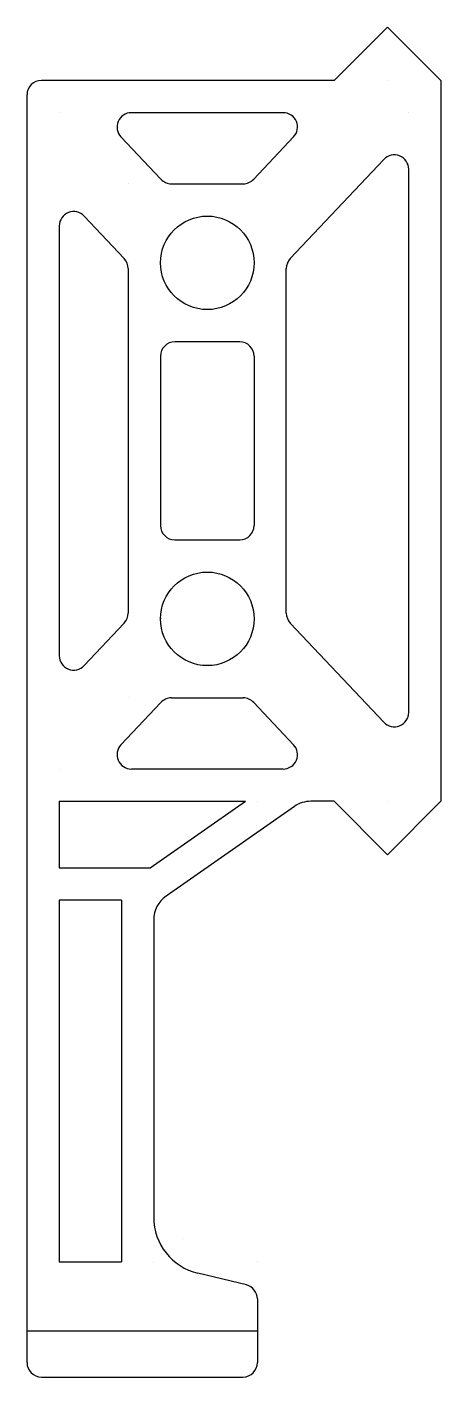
# Model space of a CAD drawing. Extents: x -1.18 to 0.51, y -1.65 to 5.47.
# Drawn here: x -0.391 to 0.507, y -1.646 to 1.285 of the extents above; entities outside this region: 2.
import ezdxf

# ---------------------------------------------------------------- set-up
doc = ezdxf.new("R2010")
doc.units = 0

msp = doc.modelspace()

# ---------------------------------------------------------------- linework, layer by layer
for p, q in [((-1.181428, 5.466912), (-1.181428, 5.466912)), ((-0.898135, 5.41696), (-0.898135, 5.41696)), ((0.39125, 1.285), (0.27525, 1.169)), ((0.39125, 1.285), (0.50725, 1.169)), ((0.27525, 1.169), (-0.36, 1.169)), ((-0.32125, 1.169), (-0.32125, 1.169)), ((0.39125, 1.169), (0.39125, 1.169)), ((0.50725, 1.169), (0.50725, -0.396)), ((-0.39125, -0.396), (-0.39125, 1.13775)), ((-0.39125, 1.099), (-0.39125, 1.099)), ((-0.32125, 1.099), (-0.32125, 1.099)), ((0.164633, 1.099), (-0.164633, 1.099)), ((0.43725, 1.099), (0.43725, 1.099)), ((-0.187373, 1.046314), (-0.100693, 0.954364)), ((0.187373, 1.046314), (0.100693, 0.954364)), ((0.180061, 0.782028), (0.383261, 0.997584)), ((0.43725, -0.203148), (0.43725, 0.976148)), ((-0.17155, 0.94455), (-0.17155, 0.94455)), ((-0.077954, 0.94455), (0.077954, 0.94455)), ((-0.32125, 0.853109), (-0.32125, -0.080109)), ((-0.267259, 0.874543), (-0.180059, 0.782028)), ((-0.17155, 0.773), (-0.17155, 0.773)), ((-0.10155, 0.773), (-0.10155, 0.773)), ((-0.17155, 0.760594), (-0.17155, 0.012406)), ((0.17155, 0.012407), (0.17155, 0.760593)), ((0.0703, 0.60145), (-0.0703, 0.60145)), ((0, 0.60145), (0, 0.60145)), ((-0.10155, 0.5702), (-0.10155, 0.202813)), ((0.10155, 0.5702), (0.10155, 0.202812)), ((-0.0703, 0.171563), (0.0703, 0.171562)), ((-0.10155, 0.001593), (-0.10155, 0)), ((-0.180059, -0.009028), (-0.267259, -0.101543)), ((0.180061, -0.009028), (0.383261, -0.224584)), ((-0.17155, -0.17155), (-0.17155, -0.17155)), ((-0.077954, -0.17155), (0.077954, -0.17155)), ((-0.187373, -0.273314), (-0.100693, -0.181364)), ((0.187373, -0.273314), (0.100693, -0.181364)), ((-0.39125, -0.326), (-0.39125, -0.326)), ((-0.32125, -0.326), (-0.32125, -0.326)), ((0.164633, -0.326), (-0.164633, -0.326)), ((-0.39125, -1.61475), (-0.39125, -0.396)), ((-0.32125, -0.396), (-0.32125, -0.396)), ((-0.32125, -0.396), (0.083229, -0.396)), ((-0.32125, -0.396), (-0.32125, -0.54075)), ((-0.123649, -0.54075), (0.083229, -0.396)), ((0.189132, -0.407293), (-0.089585, -0.602339)), ((0.10875, -0.396), (0.10875, -0.396)), ((0.27525, -0.396), (0.224967, -0.396)), ((0.39125, -0.512), (0.27525, -0.396)), ((0.39125, -0.512), (0.50725, -0.396)), ((0.39125, -0.396), (0.39125, -0.396)), ((-0.32125, -0.54075), (-0.123649, -0.54075)), ((-0.18625, -0.61075), (-0.32125, -0.61075)), ((-0.32125, -0.61075), (-0.32125, -1.396)), ((-0.18625, -0.61075), (-0.18625, -1.396)), ((-0.11625, -0.653546), (-0.11625, -1.299302)), ((-0.05069, -1.34523), (-0.05069, -1.34523)), ((-0.39125, -1.396), (-0.39125, -1.396)), ((-0.32125, -1.396), (-0.18625, -1.396)), ((-0.18625, -1.396), (-0.18625, -1.396)), ((-0.11625, -1.39774), (-0.11625, -1.39774)), ((0.10875, -1.396), (0.10875, -1.396)), ((0.084826, -1.446233), (-0.020555, -1.420818)), ((0.10875, -1.476612), (0.10875, -1.61475)), ((-0.39125, -1.546), (0.10875, -1.546)), ((-0.36, -1.646), (0.0775, -1.646))]:
    msp.add_line(p, q)
for centre, radius in [((0, 0.773), 0.10155), ((0, 0), 0.101563)]:
    msp.add_circle(centre, radius)
for centre, radius, start, end in [((-0.36, 1.13775), 0.03125, 90, 180), ((-0.164633, 1.06775), 0.03125, 90, 223.31), ((0.164633, 1.06775), 0.03125, 316.69, 90), ((0.406, 0.976148), 0.03125, 0, 136.69), ((-0.077954, 0.9758), 0.03125, 223.31, 270), ((0.077954, 0.9758), 0.03125, 270, 316.69), ((-0.29, 0.853109), 0.03125, 43.306054, 180), ((-0.2028, 0.760594), 0.03125, 0, 43.306054), ((0.2028, 0.760593), 0.03125, 136.69, 180), ((-0.0703, 0.5702), 0.03125, 90, 180), ((0.0703, 0.5702), 0.03125, 0, 90), ((-0.0703, 0.202813), 0.03125, 180, 270), ((0.0703, 0.202812), 0.03125, 270, 0), ((-0.2028, 0.012406), 0.03125, 316.693946, 360), ((0.2028, 0.012407), 0.03125, 180, 223.31), ((-0.29, -0.080109), 0.03125, 180, 316.693946), ((-0.077954, -0.2028), 0.03125, 90, 136.69), ((0.077954, -0.2028), 0.03125, 43.31, 90), ((0.406, -0.203148), 0.03125, 223.31, 0), ((-0.164633, -0.29475), 0.03125, 136.69, 270), ((0.164633, -0.29475), 0.03125, 270, 43.31), ((0.224967, -0.4585), 0.0625, 90, 124.984365), ((-0.05375, -0.653546), 0.0625, 124.984365, 180), ((0.00875, -1.299302), 0.125, 180, 256.441151), ((0.0775, -1.476612), 0.03125, 0, 76.441151), ((-0.36, -1.61475), 0.03125, 180, 270), ((0.0775, -1.61475), 0.03125, 270, 0)]:
    msp.add_arc(centre, radius, start, end)

doc.saveas('drawing.dxf')
